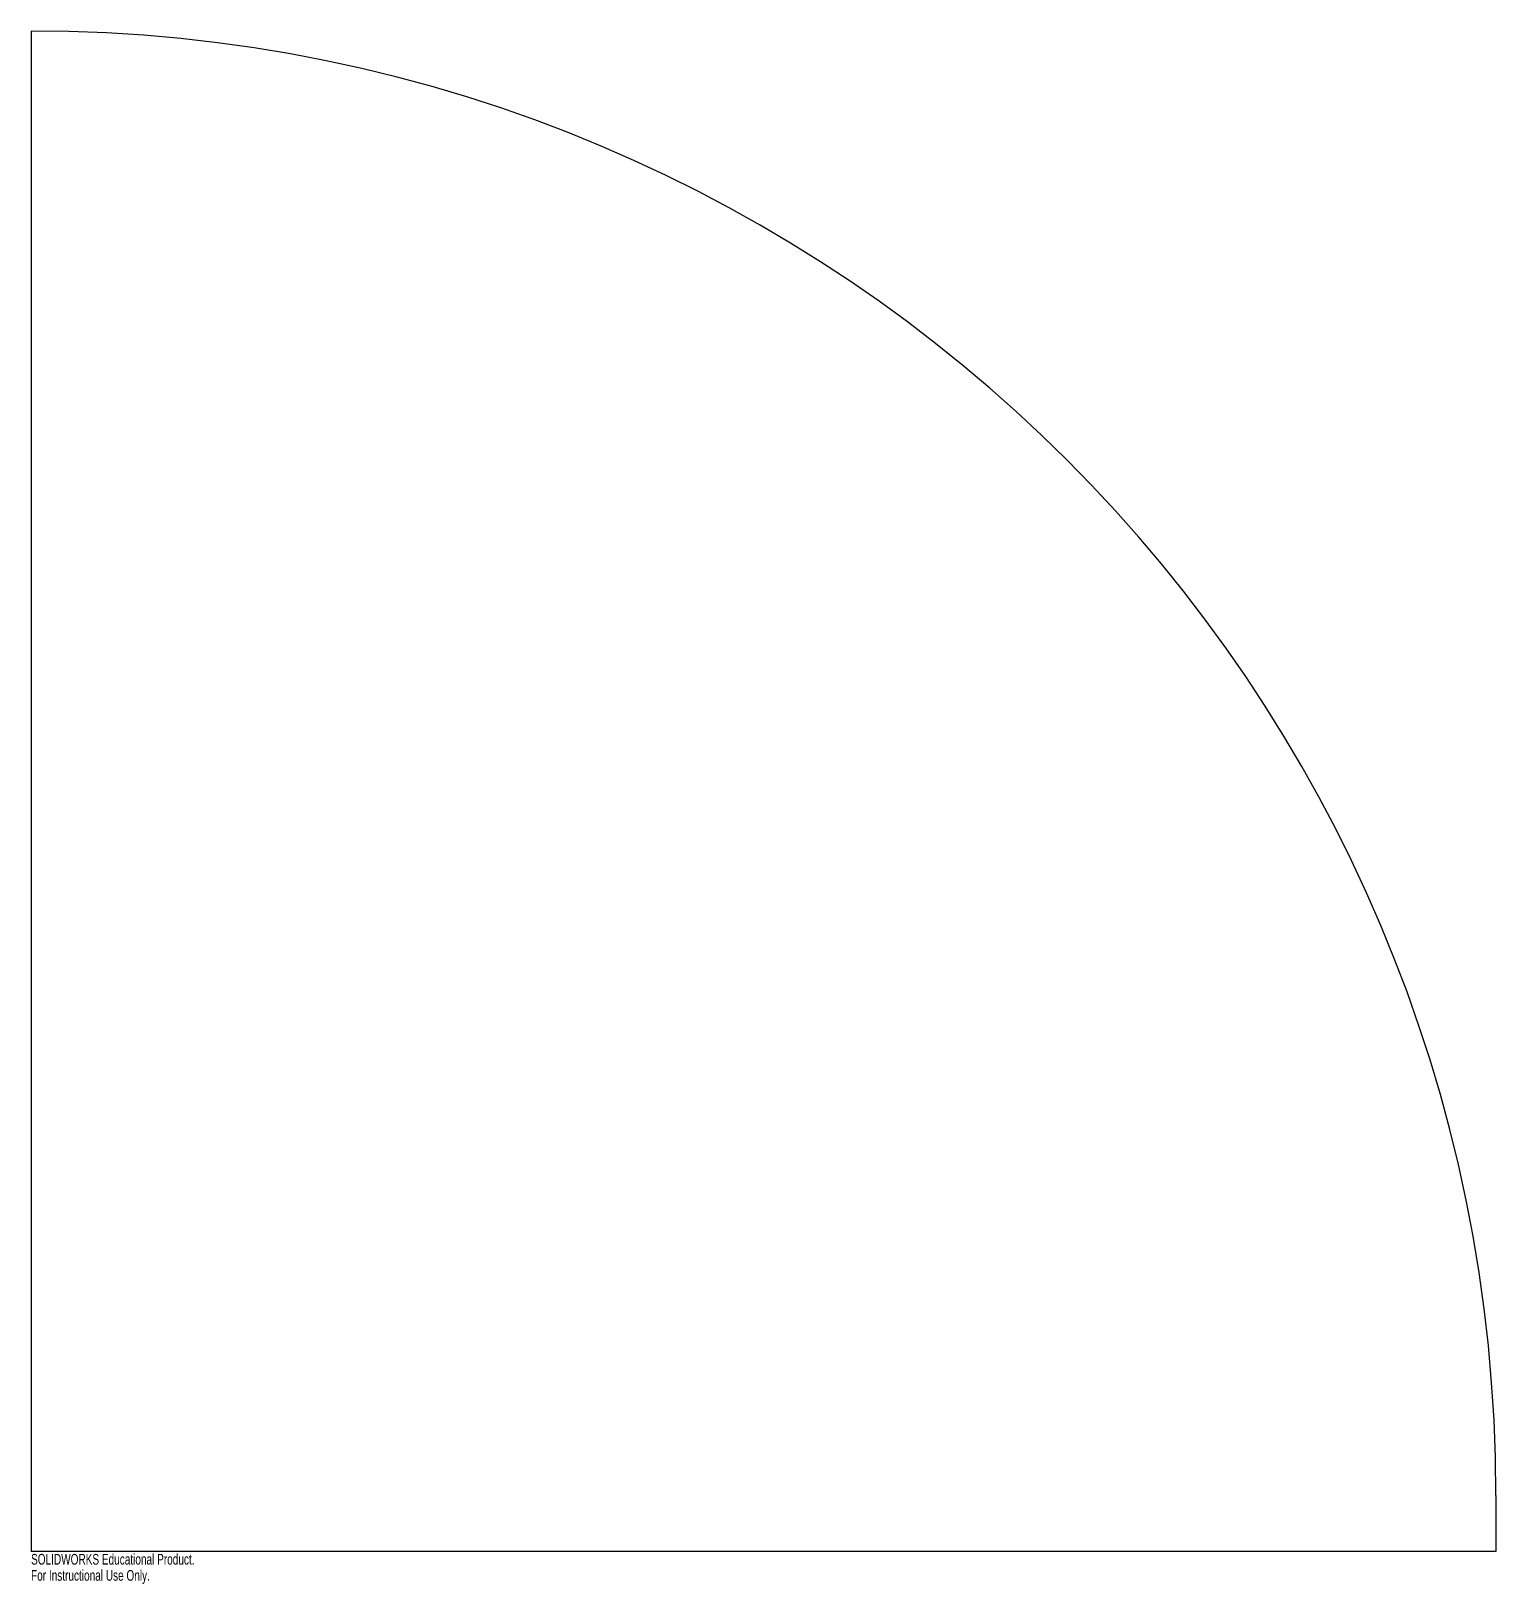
# Model space of a CAD drawing. Header units: inches. Extents: x 0 to 26, y -1.6 to 26.
import ezdxf

# ---------------------------------------------------------------- set-up
doc = ezdxf.new("R2010")
doc.units = ezdxf.units.IN
doc.header["$MEASUREMENT"] = 0
doc.styles.add('SLDTEXTSTYLE0', font='TXT', dxfattribs={"width": 0.7})

msp = doc.modelspace()

# ---------------------------------------------------------------- linework, layer by layer
at = {"color": 7, "linetype": 'Continuous', "lineweight": 25}
for p, q in [((0, 26), (0, -1)), ((26, 0), (26, -1)), ((26, -1), (0, -1))]:
    msp.add_line(p, q, dxfattribs=at)
msp.add_arc((0, 0), 26, 0, 90, dxfattribs=at)

# ---------------------------------------------------------------- texts
at = {"color": 7, "linetype": 'Continuous', "char_height": 0.1903, "attachment_point": 1, "style": 'SLDTEXTSTYLE0'}
for s, insert in [('SOLIDWORKS Educational Product.', (0, -1.04)), ('For Instructional Use Only.', (0, -1.326))]:
    msp.add_mtext(s, dxfattribs=dict(at, insert=insert))

doc.saveas('drawing.dxf')
